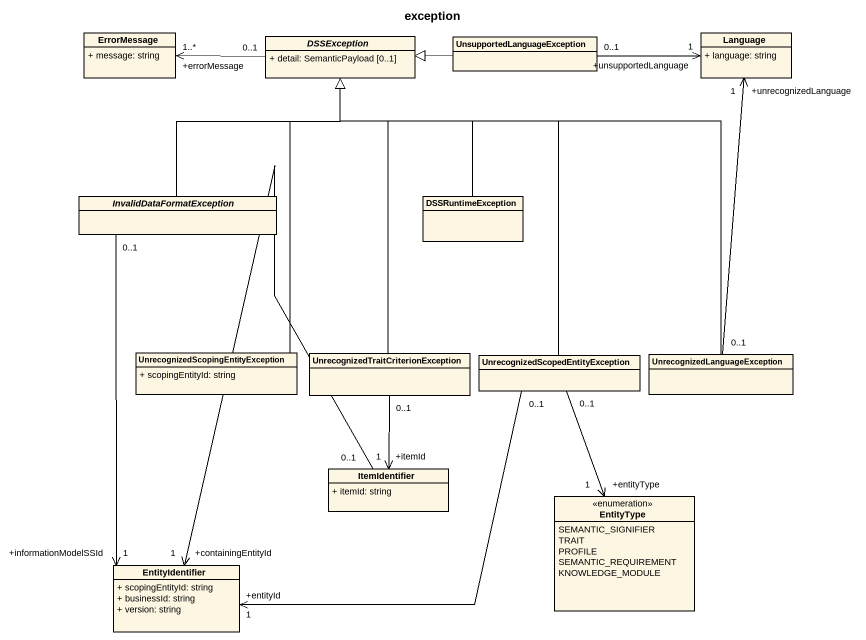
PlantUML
@startuml
title exception
hide circle
hide empty members
skinparam classAttributeIconSize 0
class ErrorMessage {
  + message: string
}
abstract class DSSException {
  + detail: SemanticPayload [0..1]
}
class UnsupportedLanguageException
class Language {
  + language: string
}
abstract class InvalidDataFormatException
class DSSRuntimeException
class "UnrecognizedScopingEntityException" as UnrecognizedScopingEntityExc {
  + scopingEntityId: string
}
class "UnrecognizedTraitCriterionException" as UnrecognizedTraitCriterionEx
class "UnrecognizedScopedEntityException" as UnrecognizedScopedEntityExce
class "UnrecognizedLanguageException" as UnrecognizedLanguageExceptio
class ItemIdentifier {
  + itemId: string
}
enum EntityType {
  SEMANTIC_SIGNIFIER
  TRAIT
  PROFILE
  SEMANTIC_REQUIREMENT
  KNOWLEDGE_MODULE
}
class EntityIdentifier {
  + scopingEntityId: string
  + businessId: string
  + version: string
}
DSSException "0..1" -left-> "+errorMessage\n1..*" ErrorMessage
UnsupportedLanguageException -left-|> DSSException
UnsupportedLanguageException "0..1" -right-> "+unsupportedLanguage\n1" Language
InvalidDataFormatException -up-|> DSSException
InvalidDataFormatException "0..1" --> "+informationModelSSId\n1" EntityIdentifier
DSSRuntimeException -up-|> DSSException
UnrecognizedScopingEntityExc -up-|> DSSException
UnrecognizedTraitCriterionEx -up-|> DSSException
UnrecognizedTraitCriterionEx "0..1" --> "+itemId\n1" ItemIdentifier
UnrecognizedScopedEntityExce -up-|> DSSException
UnrecognizedScopedEntityExce "0..1" --> "+entityType\n1" EntityType
UnrecognizedScopedEntityExce "0..1" -left-> "+entityId\n1" EntityIdentifier
UnrecognizedLanguageExceptio -up-|> DSSException
UnrecognizedLanguageExceptio "0..1" -up-> "+unrecognizedLanguage\n1" Language
ItemIdentifier "0..1" -left-> "+containingEntityId\n1" EntityIdentifier
@enduml
